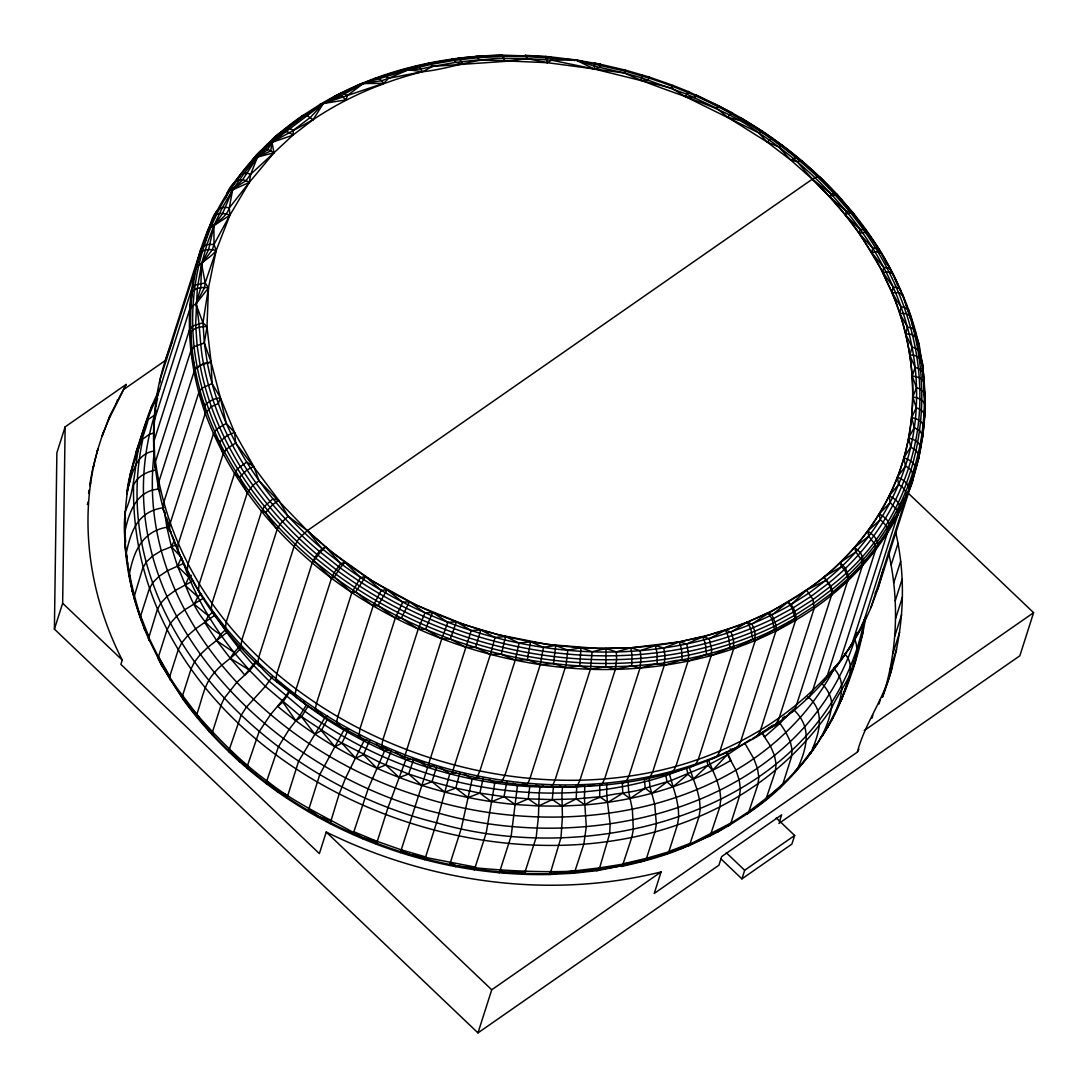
<?xml version="1.0" encoding="UTF-8"?>
<svg xmlns="http://www.w3.org/2000/svg" width="1088" height="1088" viewBox="0 0 1088 1088"><rect width="100%" height="100%" fill="white"/><g stroke="black" fill="none" stroke-linecap="round" stroke-linejoin="round"><path stroke-width="1.5" d="M726.893 751.536L730.878 760.362C686.596 786.379 636.086 800.632 585.058 804.916L576.191 798.905L576.735 786.651L584.786 786.08L584.419 798.32L586.296 826.676L583.875 843.921L574.532 872.386L573.539 873.242L549.032 874.521C409.319 877.214 266.614 813.797 183.45 699.91L161.745 665.611L148.526 638.547L157.27 609.756L160.779 603.146L166.981 596.51L175.345 590.403L193.501 580.543M163.948 507.647C138.258 511.115 130.982 530.223 126.181 553.493L126.766 557.872C123.91 542.898 125.011 527.245 125.038 511.999C122.346 552.119 129.907 592.552 144.826 629.775C131.934 591.967 122.332 552.255 125.038 511.999C134.817 490.674 134.327 467.35 139.264 444.856C143.915 425.544 150.674 406.776 159.718 389.082M125.664 542.178C121.475 490.878 136.87 440.504 158.127 394.291M779.362 822.025L781.646 814.844L721.67 856.582L718.923 865.205L477.972 1032.893L54.4 629.109L56.875 452.744L65.13 426.877L126.126 384.431L108.542 419.927L102.068 436.179L109.929 415.616L126.126 384.431M54.4 629.109L62.655 603.255L65.13 426.877M261.854 666.917L259.352 666.223C177.643 590.349 129.88 469.499 165.471 360.006L200.79 249.315C218.28 195.473 254.633 148.662 301.118 116.634L302.804 115.532L307.578 115.967L313.086 119.707C346.378 97.294 383.615 81.546 422.484 71.74C449.806 69.02 475.551 57.814 503.173 58.548L527.354 58.684L551.67 60.207L575.634 59.949L624.798 71.046L624.43 72.991C668.916 93.826 718.882 102.993 758.894 132.926C785.346 150.443 809.662 171.102 831.395 194.222L846.559 211.602C891.439 266.152 920.312 336.328 916.232 407.728C913.077 474.558 878.533 537.934 826.717 579.686L809.146 592.96L790.296 605.023C651.032 684.488 468.67 658.022 342.584 564.876L322.102 548.665C265.785 501.078 221.449 436.438 207.386 363.229L204.34 342.965L202.953 322.769L208.461 287.912L216.172 250.553L229.881 215.193L249.288 182.417L273.972 152.782L292.862 135.198L313.086 119.707L323.326 103.537C342.72 92.126 363.324 82.851 384.567 75.466L388.443 78.35L422.484 71.74L432.67 66.382L455.722 62.397L479.264 59.786L547.237 62.669L624.43 72.991L641.526 77.819L686.732 94.194L716.72 108.215L727.79 117.314L767.026 141.97L790.867 160.154L812.342 179.18L831.395 194.222L833.83 193.474L836.917 194.208L852.462 212.024C872.018 236.096 888.733 262.575 900.986 291.108L898.661 287.98L893.207 287.001C875.758 263.718 864.307 236.436 844.886 214.445C830.294 195.745 812.083 180.363 797.368 161.772L790.867 160.154L778.641 146.853L767.026 141.97L758.894 132.926L685.467 96.682L671.622 88.114L594.402 69.047L551.67 60.207L547.237 62.669L527.354 58.684L504.791 61.39L432.67 66.382L420.906 68.979L408.435 69.754L363.215 83.558L341.183 95.717L323.326 103.537L305.007 115.301L287.871 128.207L271.973 142.188L257.421 157.189L244.283 173.101L232.614 189.87L222.469 207.427L213.887 225.692L206.91 244.555L201.579 263.962L197.309 288.47L195.65 324.401L197.064 344.978L200.151 365.609C214.486 440.164 259.638 506.002 317.002 554.472L337.851 570.982C460.972 661.803 635.324 690.146 775.268 621.969L794.716 611.361L813.035 599.583L830.933 586.065C942.48 500.113 948.178 337.239 865.218 229.582L860.377 229.663L844.886 214.445L829.301 196.411L812.342 179.18L307.306 530.658L299.064 538.37L294.032 546.611L258.713 657.302L257.842 662.796C267.158 677.022 283.56 685.984 296.167 697.34C316.01 712.014 336.994 725.07 358.89 736.481C403.539 759.22 451.833 774.71 501.378 782.163C581.196 793.778 665.407 784.271 737.596 747.021L740.561 741.894L775.894 631.203L776.098 625.45L772.058 614.938L768.128 612.748L747.252 622.118L725.438 630.115L710.41 634.671L679.374 641.879L630.877 647.809L597.679 648.448L547.346 644.422L497.257 634.508L464.508 624.73L417.098 605.499L372.599 581.169L331.908 552.228L307.306 530.658L259.08 480.76L253.749 466.453L234.573 432.507L220.306 397.542L211.086 362.073L204.34 342.965L206.992 326.645L208.461 287.912L205.183 282.894L201.579 263.962L208.638 249.533L213.887 225.692L222.632 213.438L232.614 189.87L242.447 179.982L257.421 157.189L267.648 149.722L271.973 142.188L323.326 103.537L383.846 83.314L388.443 78.35L408.435 69.754L431.12 64.369L454.417 60.343L478.176 57.705L502.33 56.454L526.755 56.603L575.634 59.949L594.687 66.259L624.43 72.991M852.978 213.52L852.462 212.024L849.143 211.045L846.559 211.602L844.886 214.445L859.03 233.199L871.638 252.566L883.755 267.458L882.654 272.462L892.024 292.767L898.579 292.631L902.646 294.834C935.83 370.654 932.838 462.835 887.346 533.106C814.558 645.782 667.094 684.352 540.274 664.564C397.174 643.43 256.686 552.704 205.278 413.358C186.633 360.359 183.002 300.574 201.987 247.234C210.542 237.034 208.733 202.803 229.282 207.917L249.288 182.417L250.716 174.216L257.421 157.189L270.79 150.892L273.972 152.782L250.716 174.216L245.847 180.853L227.963 191.978L225.27 198.791M920.924 442.884C926.65 420.526 924.8 396.671 923.535 373.918L916.762 337.81L910.602 316.214L908.371 309.686L904.223 307.251L901.109 306.87C888.869 290.115 883.007 269.878 871.638 252.566L872.807 248.309L859.03 233.199L860.377 229.663M330.14 823.602L339.157 793.995L345.766 777.607L363.895 741.023L367.037 739.976M719.345 107.114L719.372 106.053L688.364 91.596L685.467 96.682L694.484 97.566L696.266 95.037L696.47 96.152M628.102 781.374L628.701 792.05L632.373 809.35L633.325 829.518L631.883 837.121L622.486 865.599L597.666 870.563L573.539 873.242M153.666 447.236L154.36 420.131L189.693 309.427L193.038 305.415L195.935 303.974L204.585 287.49L205.183 282.894L216.172 250.553L214.01 244.378L206.91 244.555L201.987 247.234C189.448 286.334 187.476 328.467 195.01 368.75L195.16 369.566C209.644 444.897 255.272 511.414 313.235 560.402L334.302 577.089C388.022 616.787 450.622 644.137 516.011 657.533C545.564 663.53 575.688 666.672 605.853 666.74C623.002 666.726 640.138 665.693 657.179 663.68C667.502 663.449 677.892 657.818 688.024 661.205L706.479 654.446L705.378 643.742L702.766 636.725L679.374 641.879L655.37 645.592L630.877 647.809L606.03 648.53L580.938 647.768L555.737 645.51L530.563 641.77L505.539 636.562L480.787 629.925L456.443 621.887L432.63 612.49L409.455 601.786L387.056 589.805L365.527 576.64L344.991 562.346L325.557 546.992L307.306 530.658L288.062 516.215L278.882 500.398L235.702 442.979L234.573 432.507L226.263 423.422L220.306 397.542L212.065 383.466L211.086 362.073L206.992 326.645L202.953 322.769L195.935 303.974L200.777 287.681L201.579 263.962L212.364 249.723L214.01 244.378L229.881 215.193L229.282 207.917L232.614 189.87L249.288 182.417C238.571 175.263 230.914 183.722 226.807 193.977L240.666 174.529M622.295 782.517L622.771 793.206L630.074 798.538L645.252 788.242L670.725 780.667L708.03 765.218L727.872 754.487L750.298 739.486M318.757 711.579L316.159 711.457L315.384 708.614L316.499 703.324L351.832 592.62L360.577 577.51L365.527 576.64L381.249 590.403L387.056 589.805L402.75 602.208L409.455 601.786L424.986 612.87L432.63 612.49L447.848 622.322L456.443 621.887L471.24 630.523L480.787 629.925L495.04 637.446L505.539 636.562L519.139 643.049L530.563 641.77L543.429 647.319L555.737 645.51L553.534 663.598L540.274 664.564L527.354 659.709L515.236 660.171L501.323 654.296L490.402 654.391L475.578 647.387L465.868 647.265L450.242 639.023L441.769 638.806L425.476 629.245L418.214 629.068L401.363 618.106L395.298 618.079L378.053 605.649L373.13 605.921L355.667 591.954L351.832 592.62L334.302 577.089L331.486 578.258L296.154 688.962L295.134 694.321L296.167 697.34M922.461 438.07L925.031 405.049L924.202 388.974M885.401 688.01C897.94 643.851 898.674 596.591 888.42 551.902M882.49 696.959C902.591 644.681 908.385 586.718 895.628 531.978M606.682 783.646L606.778 795.831L610.137 824.024L609.674 833.612L599.624 867.87L597.666 870.563M621.302 866.483C644.572 861.37 667.95 855.141 689.574 845.104L699.067 816.585L700.21 809.091L699.516 799.816L697.068 789.589L689.166 766.986L665.856 775.662L667.026 781.905L651.78 793.383L645.252 788.242C625.423 795.26 602.426 791.697 585.058 804.916L561.952 806.113L552.31 799.598L553.37 787.345L576.735 786.651M555.737 645.51L567.786 650.216L566.086 664.918L530.046 778.246L528.006 783.224L526.062 785.101L524.402 783.727M553.534 663.598L565.379 667.556L579.754 665.938L590.458 669.134L605.853 666.74L615.373 669.283L631.706 665.978L640.016 668.005L657.179 663.68L664.265 665.312L682.149 659.818L681.496 649.019L679.374 641.879L663.748 648.026L655.37 645.592L640.206 650.651L630.877 647.809L616.298 651.889L606.03 648.53L592.117 651.739L580.938 647.768L567.786 650.216M679.374 641.879L686.8 644.055C708.179 632.822 732.605 629.707 754.324 619.14C772.589 611.116 790.146 601.46 806.575 590.131C837.447 568.602 864.035 540.709 882.749 507.974C920.516 443.088 921.332 361.026 892.024 292.767L893.207 287.001M599.76 784.57L599.706 796.77L607.798 802.386L622.771 793.206M153.952 426.659L156.373 399.704L191.692 289.014L195.024 285.097L205.183 282.894M159.854 382.99L160.072 379.644L195.405 268.94L200.79 249.315M155.081 467.976L154.074 440.79L189.407 330.099L192.753 325.965L202.953 322.769M165.281 362.726L165.471 360.006L172.516 340.911M702.766 636.725L709.267 638.724L725.438 630.115L731.027 632.074L747.252 622.118L751.985 624.131C781.293 603.636 814.844 588.989 840.004 562.727C864.81 538.574 884.734 509.415 897.41 477.142C920.557 418.05 916.463 350.744 892.024 292.767M657.179 663.68L656.989 652.8L655.37 645.592M924.46 417.656C925.698 412.556 920.434 409.061 916.232 407.728L912.859 396.97L916.504 387.668L912.247 376.135L915.13 367.458L909.854 355.191L912.084 347.194L905.665 334.247L907.406 326.971L899.708 313.398L901.109 306.87M135.918 454.267L139.658 443.537L130.533 473.878L126.834 493.911C128.969 467.636 141.739 444.448 148.213 419.438L154.591 415.14L156.318 410.448M130.533 473.878L130.75 471.512M730.048 749.047L732.986 749.374C794.009 720.514 844.628 669.95 870.971 607.553L918.748 458.143L922.665 435.744L920.122 431.106L914.287 427.53L911.676 417.602L916.232 407.728M924.746 396.984L922.733 371.783L918.381 368.438L915.13 367.458M168.259 524.389L166.886 527.231C142.12 531.542 133.634 551.67 129.309 574.369L129.88 578.639L129.404 575.443M278.8 682.162L289.653 691.873L282.866 702.059L277.726 706.384C344.379 762.348 428.577 796.375 515.1 804.494L528.21 798.864L529.774 786.61L553.37 787.345M574.573 60.697L575.634 59.949L594.402 69.047L594.619 63.158L593.749 63.934M175.97 544.979L161.255 550.746L152.606 556.022L146.214 562.142L142.637 568.562L133.906 597.407L141.141 619.97L140.624 615.93L149.138 589.274L152.674 582.76L158.984 576.382L167.511 570.683L183.491 563.489L181.424 557.423L171.414 546.774L166.886 527.231L164.438 510.911M352.934 834.523L368.288 788.392L384.581 750.938L388.96 749.754M624.798 71.046L624.77 69.931L649.169 77.03L673.132 85.449L672.928 86.428M631.706 665.978L631.992 655.058L630.877 647.809M88.618 493.422L88.971 490.239M92.834 468.248L98.07 448.514C77.751 518.758 89.298 595.517 122.25 660.062L120.877 664.374L319.369 853.59L326.237 832.034C428.903 882.681 549.44 899.803 661.096 871.923L654.214 893.466L857.358 752.094L858.935 749.306M565.583 786.202L562.537 787.236L561.884 793.016L562.414 817.129L560.986 837.556L550.718 871.842L549.032 874.521M543.429 647.319L540.274 664.564L504.941 775.268L501.378 782.163M158.916 660.375L158.508 656.554L167.008 629.898L170.476 623.206L176.555 616.311L184.715 609.81L203.646 598.019M530.563 641.77L527.354 659.709M243.726 170.816L267.73 143.806L292.862 135.198L293.502 130.138L310.325 117.463L323.326 103.537L346.011 99.878L347.398 95.499L363.215 83.558L381.861 80.675L388.443 78.35M788.909 713.578L792.907 711.484L796.13 706.18L831.45 595.49C833.041 588.295 827.342 582.638 823.956 576.994L841.568 566.562C845.186 570.493 848.708 575.756 847.525 581.346L812.192 692.036L808.914 697.394L806.154 698.877M255.748 661.49L244.841 675.022L230.194 658.226L216.838 640.778L204.843 622.771L208.393 615.862L213.18 611.769L215.152 615.006L195.595 628.81L187.653 635.705L181.723 642.845L178.296 649.631L169.796 676.287L170.15 680M879.702 253.368L879.349 249.655L875.636 248.105L872.807 248.309M313.086 119.707L271.973 142.188L270.79 150.892C262.371 145.547 256.278 155.013 251.913 160.902L269.566 142.596L281.86 131.58L302.804 115.532M688.486 92.684L688.622 91.678L672.969 85.408L671.622 88.114M215.152 615.006L226.807 632.495L207.917 647.306L200.233 654.582L194.466 661.98L191.094 668.848L182.594 695.49L182.879 699.108M605.853 666.74L606.03 648.53M189.693 309.427L192.29 291.611L191.692 289.014M362.494 838.658L362.644 837.651C330.534 819.169 296.086 804.182 266.832 780.83C234.954 757.547 208.393 728.239 182.879 698.36L169.524 678.368L158.25 658.662M543.252 786.134L540.056 787.1L539.213 792.88L538.41 816.979L536.166 837.42L524.253 874.371M183.491 563.489C195.242 596.428 213.275 626.946 235.334 654.024L249.737 670.548L265.35 686.365L299.88 715.564L338.286 741.064L379.862 762.416L408.612 774.003L432.004 781.728L455.777 788.106L479.822 793.098L491.558 801.693L504.002 796.688L506.899 781.442M773.16 725.138L752.325 738.82L757.18 736.345L760.226 731.177L795.546 620.473C796.715 613.727 793.71 605.853 787.93 602.072L772.058 614.938M256.414 662.211L249.737 670.548L236.681 682.489L224.196 698.346L220.959 705.378L212.459 732.034L212.582 735.447M579.754 665.938L580.938 647.768M272.503 676.505L265.35 686.365L246.228 707.35L241.046 715.428L229.391 749.17L229.418 752.502M523.423 784.067L517.426 785.686L511.21 835.842L499.31 872.807M89.896 483.915L92.453 469.798M519.139 643.049L515.236 660.171L479.903 770.862L476.775 777.852M155.951 406.327L157.189 399.677M864.579 619.018C828.063 806.725 600.29 870.699 436.56 822.746C270.055 782.122 103.51 623.234 142.854 438.981L149.287 434.425L153.639 433.024M865.749 617.073C853.169 694.049 814.708 769.175 748.394 813.022L746.694 814.123L765.707 799.979L775.309 771.406L776.111 764.102L774.452 755.412L770.481 746.082L761.845 732.822M286.96 688.69L288.891 691.22L285.913 696.184L270.463 714.694L259.121 731.653L247.534 765.462L247.479 768.713M348.595 729.178L341.945 743.186L355.64 758.118L363.474 754.691L377.128 768.414L385.737 764.973L399.214 777.539L408.612 774.003L421.804 785.468L432.004 781.728L444.802 792.159L455.777 788.106L468.085 797.572L479.822 793.098L483.276 777.934M505.539 636.562L501.323 654.296M376.366 844.206L388.144 807.214L405.851 759.723L410.04 758.758M303.13 701.325L306.299 705.092L299.88 715.564L289.041 729.477L278.338 746.939L266.832 780.83L266.669 783.986M499.46 781.837L494.754 782.979L486.214 832.864L474.341 869.829M327.542 716.258L324.673 718.053L298.588 761.246L286.906 798.279M346.528 728.878L343.903 730.048L319.804 774.479L308.094 811.498M455.777 788.106L459.789 773.051M478.761 777.526L472.165 779.022L461.285 828.498L449.439 865.463M495.04 637.446L490.402 654.391L452.363 772.167M914.287 427.53L908.684 437.893L910.683 447.005L916.463 450.935L918.966 455.777L913.362 477.768L878.03 588.458L870.971 607.553M154.591 415.14C97.566 601.882 268.899 772.766 439.239 813.294C594.361 857.439 804.63 805.12 856.297 634.862M819.55 739.078C836.944 716.638 846.546 687.97 854.107 660.702M883.415 568.834L878.03 588.458L875.174 593.096M455.75 772.507L449.752 773.799L436.56 822.746L424.728 859.71M480.787 629.925L475.578 647.387M432.004 781.728L436.574 766.822M400.343 852.611L427.611 767.366L433.894 765.993M192.29 291.611C196.452 287.395 202.939 287.028 208.461 287.912L195.935 303.974C200.382 323.544 199.417 343.74 203.456 363.378L203.606 364.181C217.818 438.097 262.589 503.39 319.464 551.453L340.15 567.827C462.237 657.886 635.12 685.984 773.894 618.378L793.179 607.866L811.349 596.183L829.097 582.774C884.163 538.56 919.578 470.016 919.85 398.997C920.87 330.249 892.31 263.609 849.143 211.045L833.83 193.474C783.646 139.645 718.692 100.545 648.842 78.037L649.169 77.03L648.23 79.914L640.75 80.485L642.328 74.922L641.961 75.82M92.902 468.357L93.826 465.487M108.542 419.927L109.929 415.616M89.787 485.615L90.712 482.746M116.117 404.097L117.49 399.786M87.366 504.546L88.278 501.677M146.703 421.818L151.708 406.137L155.244 400.425L157.746 398.806M196.071 267.118L199.662 255.884M202.218 247.874L207.849 230.221L217.709 209.726M127.051 491.586C131.934 475.973 134.45 453.791 154.428 450.949C133.402 613.918 272.83 751.019 418.458 795.926C562.632 843.839 754.922 813.946 833.381 670.317M214.486 218.158L216.539 211.752M193.963 371.81C196.874 365.092 204.884 364.018 211.086 362.073L203.456 363.378L195.01 368.75L158.63 482.501L158.209 488.77L159.596 491.586M212.065 383.466L202.082 388.185L198.778 392.646L163.458 503.35L163.01 509.524L165.05 513.55M205.278 413.358L204.598 405.647L206.679 403.39L212.867 399.582L220.306 397.542L218.362 403.553L211.344 406.681L205.278 413.358L169.946 524.062L169.47 530.142L171.455 533.977M226.263 423.422L216.634 429.148L213.411 433.84L178.078 544.53L177.575 550.528L189.679 575.185M235.702 442.979L226.318 449.194L223.149 453.982L187.816 564.686L187.272 570.588L200.777 594.578M213.357 613.455L211.262 609.362L211.915 603.622L247.248 492.932L239.401 477.333L247.003 469.934L253.749 466.453L246.663 462.114L237.551 468.819L234.437 473.715L199.118 584.406L198.519 590.226C308.244 762.443 552.65 835.883 737.596 747.021M242.719 649.373L240.992 645.728L241.781 640.152L277.114 529.462L265.526 512.652L272.653 504.587L278.882 500.398L272.911 498.821L264.452 506.437L261.487 511.537L226.154 622.241L225.434 627.885L227.365 631.747M360.577 577.51L344.991 562.346L340.83 563.57L325.557 546.992C319.029 549.821 315.044 556.648 312.188 562.904L276.855 673.594L275.917 679.021L277.195 682.23L280.582 682.951M477.972 1032.893L491.735 989.794L661.096 871.923M644.327 861.03L646.53 858.282L655.03 831.626L656.377 824.051L654.663 804.059L650.039 786.991L649.06 777.825M666.631 854.202L668.957 851.428L677.457 824.772L678.694 817.224L678.286 807.854L676.26 797.463L669.514 774.438M688.119 846.07L710.233 835.638L719.753 807.119L720.8 799.653L719.862 790.5L716.992 780.463L708.438 759.859M744.967 743.498L753.78 758.649L757.411 768.237L758.853 777.104L757.955 784.475L748.394 813.022L728.266 825.969L730.905 823.045L739.405 796.389L740.398 788.963L739.187 779.946L735.937 770.127L726.09 752.012M721.045 858.976L741.921 878.873L744.668 870.25L794.648 835.475L776.234 817.918M799.68 765.925L794.594 771.977L797.599 768.754C807.146 746.994 812.301 727.206 793.41 709.458L779.606 723.67L764.538 736.93L762.375 732.401M807.813 755.956L810.886 752.651C819.101 733.91 826.173 711.81 807.894 696.633M763.953 801.135L779.946 787.059C802.006 764.891 825.52 741.132 831.205 709.022C840.086 688.187 863.614 663.435 854.978 639.69M794.648 835.475L791.887 844.098L741.921 878.873M822.705 735.665C832.483 716.951 852.57 688.391 834.21 668.889L835.598 665.924M840.466 701.474L841.65 699.434C845.281 684.978 857.616 666.726 844.397 653.548M854.597 659.138L857.099 651.304M858.106 648.162L862.607 634.059L863.042 627.341L861.927 624.566M909.024 488.621L912.601 477.387M913.634 474.178L918.748 458.143M891.154 564.93L898.022 543.388M893.765 582.882L900.646 561.326M895.247 600.78L902.129 579.238M895.574 618.61L902.442 597.054M857.358 752.094C865.191 722.051 885.428 697.041 892.282 666.468M894.744 636.29L901.626 614.734M871.882 718.27L872.875 715.183M892.772 653.779L899.654 632.237M878.954 703.977L880.437 699.366M889.658 671.038L896.539 649.495M907.338 492.32L1033.6 612.68L1019.85 655.778L778.899 823.466M471.24 630.523L428.264 765.15L428.577 764.184M96.696 452.826L103.442 431.882M882.477 697.095L884.925 689.534M141.685 437.403L143.208 432.793L136.15 451.887M413.726 759.274L408.612 774.003M841.65 699.434L848.708 680.34M450.242 639.023L456.443 621.887M391.367 750.462L385.737 764.973M831.45 595.49L832.551 592.321L830.933 586.065L823.956 576.994M408.544 855.168L408.87 854.23L401.227 849.823L377.128 841.378L353.559 831.626M369.621 740.411L363.474 754.691M910.683 447.005L903.924 457.776L905.447 466.058C926.459 476.653 898.062 500.562 897.614 515.331L862.294 626.035L848.572 649.359M425.476 629.245L432.63 612.49M447.848 622.322L441.769 638.806L404.573 756.84L405.375 756.051M401.363 618.106L409.455 601.786M905.447 466.058L897.41 477.142L898.606 484.582C920.067 496.495 888.474 518.16 887.346 533.106L852.026 643.797L836.808 666.25L833.87 667.95M898.606 484.582L889.168 495.87L890.174 502.506L879.267 513.89L880.219 519.751C884.231 522.866 888.502 527.612 887.346 533.106L864.43 561.53L849.238 577.483L847.525 581.346L814.463 605.989L795.954 617.889L776.302 628.606C746.586 643.389 714.734 653.684 682.149 659.818M277.114 529.462L279.983 524.266L288.062 516.215M181.424 557.423L177.494 566.182C188.51 590.526 195.704 620.459 220.497 634.481L225.134 630.142M191.325 575.443L188.795 577.238L185.123 585.385L197.798 596.754L194.249 604.275L208.393 615.862M378.053 605.649L387.056 589.805M174.474 540.083L171.414 546.774L177.494 566.182L188.795 577.238M890.174 502.506L897.165 510.218L897.614 515.331L878.07 544.571L875.541 550.079L840.208 660.77C647.564 896.417 196.438 759.274 155.502 461.625L190.822 350.921L194.167 346.678L204.34 342.965M865.994 616.338L858.799 631.666L856.324 633.189M247.248 492.932L252.824 485.316L259.08 480.76M424.986 612.87L418.214 629.068L382.881 739.758L381.412 747.266L382.677 746.667L387.219 748.544M880.219 519.751L867.721 531.094L868.754 536.221L875.214 544.762L875.541 550.079L864.43 561.53L862.24 566.182L826.921 676.886L823.575 682.285M355.667 591.954L365.527 576.64M229.282 207.917C225.882 218.552 214.431 222.714 207.849 230.221M307.931 706.302L327.243 719.739L321.273 730.538L314.894 734.25L301.553 716.802L307.931 706.302L289.653 691.873M334.302 577.089L340.15 567.827L344.991 562.346M402.75 602.208L395.298 618.079L359.965 728.783L358.89 736.481L360.618 736.1M599.57 65.09L600.073 64.192L624.92 69.999M312.188 562.904L320.307 552.146L325.557 546.992M195.405 268.94C201.117 261.95 210.338 258.033 216.172 250.553C210.963 249.138 204.503 248.744 200.301 252.742M831.79 719.93L832.973 717.903M220.497 634.481L216.838 640.778L234.083 652.487L240.217 645.633M455.804 866.714L456.321 865.817C503.282 871.189 550.46 873.555 597.666 869.842L622.486 865.599L645.606 860.118L668.005 853.264L689.574 845.104L718.896 831.137L749.455 811.118L779.797 787.698L782.884 783.918L791.384 757.262L792.118 750.013L790.269 741.499L785.971 732.455L778.6 721.072M381.249 590.403L373.13 605.921L337.81 716.611L336.6 721.861L337.103 724.526L339.279 724.377M234.083 652.487L230.194 658.226L249.057 669.814M808.71 754.65L810.519 752.053M813.226 748.163L815.946 744.274M241.441 647.142C234.029 657.356 222.074 663 214.241 672.874C203.85 684.27 202.001 700.155 196.833 714.109L197.05 717.618M806.793 757.262L804.766 759.873L806.698 758.554M234.75 181.873L254.918 157.678L273.972 152.782L271.973 142.188M716.72 108.215L719.372 106.053L732.482 113.057L732.51 114.145M503.431 873.161L504.152 872.304L525.803 871.692M797.599 768.754L810.886 752.651M544.694 57.297L545.401 56.44L550.188 56.848L575.634 59.949M340.83 563.57L334.07 572.805L331.486 578.258L314.078 561.109M223.149 453.982L219.45 442.014L227.433 435.282L234.573 432.507M524.457 56.141L525.259 55.284L550.814 56.998L551.67 60.207M727.07 754.963L712.45 770.413L708.03 765.218L706.751 760.702M846.559 211.602L829.301 196.411L831.395 194.222M596.591 870.713L599.624 867.87L641.811 861.111L646.53 858.282L683.25 847.661L730.905 823.045M260.426 151.042C270.531 145.03 279.698 122.903 292.862 135.198M323.326 103.537L319.627 104.734C373.932 72.039 437.43 56.671 500.466 55.134L502.33 56.454L504.791 61.39L503.282 56.426L500.466 55.134L499.582 55.991L501.432 55.107L546.054 56.59L547.237 62.669M868.754 536.221L854.61 547.4L855.862 551.847L861.982 560.782L862.24 566.182L832.551 592.321M550.623 874.48L551.534 873.623L599.624 867.87M708.03 765.218L693.056 779.294L687.983 774.221L686.542 768.074M767.026 141.97L772.33 138.217C795.899 154.306 817.251 173.563 836.917 194.208L851.918 212.296M791.153 604.52L806.575 590.131L825.969 580.298M195.01 368.75L190.822 350.921L190.754 331.894C194.834 327.474 201.239 326.346 206.992 326.645M266.628 145.738L282.703 131.594L280.078 132.75M766.809 798.062L782.884 783.918L779.946 787.059M474.966 57.27L475.959 56.399L502.37 55.27M687.983 774.221L672.806 786.964L667.026 781.905M550.705 786.651L552.962 784.788L555.125 779.824L590.458 669.134L592.117 651.739M457.069 59.106L458.13 58.249L477.061 56.549L479.264 59.786M758.894 132.926L762.593 131.376L773.133 138.598L773.337 139.781M197.798 596.754L201.498 593.871M293.379 123.556L300.057 118.524M790.867 160.154L796.878 156.944L800.238 160.466M782.34 718.23L784.965 716.258M214.567 215.954C218.756 212.16 225.08 213.316 229.881 215.193L213.887 225.692L214.01 244.378M575.198 786.801L577.769 784.938L580.04 779.974L615.373 669.283L616.624 659.6L616.298 651.889M825.942 728.443L827.941 727.002M640.546 862.022L641.811 861.111M403.893 69.537L406.722 68.694L408.435 69.754L422.484 71.74L419.261 66.994L416.146 65.838L414.922 66.735L420.961 65.389M124.753 388.742L166.491 359.693M864.239 730.551L1033.6 612.68M301.553 716.802L295.814 720.786L282.866 702.059M328.386 100.422L335.362 96.002L361.393 83.586L383.846 83.314L379.821 78.812L376.122 77.819L374.734 78.771L384.567 75.466M841.568 566.562L840.004 562.727L855.862 551.847M681.822 848.626L683.25 847.661M787.93 602.072L792.309 608.369L795.07 618.406L775.894 631.203L774.466 629.517L772.099 619.276L768.128 612.748M777.988 788.895L779.797 787.698M283.791 129.662L287.871 128.207L293.502 130.138M335.362 96.002L336.926 94.982L341.183 95.717L346.011 99.878M339.266 94.017L342.774 92.929L347.398 95.499M708.696 836.645L718.896 831.137L711.239 833.762M599.42 785.55L602.317 783.673L604.683 778.695L640.016 668.005L640.982 658.335L640.206 650.651M301.118 116.634L321.246 103.686M778.641 146.853L781.973 145.234L789.344 151.803M812.342 179.18L817.238 176.678L820.08 177.154L837.379 195.622M623.261 782.898L626.457 780.98L628.946 776.002L664.265 665.312L664.958 655.67L663.748 648.026M765.394 134.354L762.756 132.532L762.593 131.376L741.404 118.157L738.222 120.02L727.79 117.314L730.918 113.519L732.482 113.057M774.466 629.517L755.208 640.669L719.875 751.373L717.006 756.459L712.64 758.69M717.318 832.157L729.885 824.922M646.612 778.858L650.121 776.9L652.705 771.895L688.024 661.205L688.704 655.302L686.8 644.055M669.365 773.459L673.159 771.433L675.852 766.401L711.171 655.71L711.729 649.835L709.267 638.724M691.41 766.727L695.49 764.606L698.278 759.56L733.598 648.856L733.475 639.418L731.027 632.074M770.535 727.11L775.635 724.472L778.777 719.25L814.096 608.559L813.035 599.583L806.575 590.131M797.368 161.772L799.449 160.711L802.033 160.942M599.706 796.77L576.191 798.905L561.952 806.113L538.601 805.963L515.1 804.494L504.002 796.688L479.822 793.098M829.301 196.411L836.441 194.262L841.024 200.246M751.985 624.131L754.827 631.339L755.208 640.669L752.76 639.254L733.598 648.856L730.062 647.578L711.171 655.71L706.479 654.446M341.945 743.186L334.859 746.708L321.273 730.538M367.554 82.239L373.293 79.465L359.938 84.551M576.191 798.905L552.31 799.598L538.601 805.963L528.21 798.864L504.002 796.688M844.886 214.445L850.462 212.663L853.808 213.683L854.325 215.179M769.134 727.886L779.606 723.67M668.957 851.428L690.567 843.241M859.03 233.199L867.041 232.125L871.488 238.993M381.507 76.378L406.722 68.694M665.856 775.662C543.932 814.762 405.307 786.012 303.484 710.178L269.389 681.36L253.98 665.747L239.768 649.441L226.807 632.495M594.402 69.047L600.331 67.374L600.467 65.375L600.372 64.287L594.279 63.05M405.47 69.142L429.61 63.267L459.34 58.385L462.998 64.41L455.722 62.397L454.417 60.343L451.833 59.078M871.638 252.566L877.758 251.586L881.511 253.178L886.57 263.962M623.383 863.777L646.53 858.282M158.154 489.151C135.769 490.974 128.425 513.944 124.753 532.671L125.351 537.159M423.994 64.722L429.61 63.267L432.67 66.382M155.475 470.07C146.513 471.77 137.265 476.571 133.552 485.343C127.772 815.633 643.742 980.723 831.205 709.022C833.258 699.706 828.512 690.431 822.202 683.835M882.654 272.462L889.005 271.891L892.922 273.795L897.763 285.858M428.604 63.784L431.759 63.24M434.928 62.682L444.421 61.05M447.576 60.506L450.745 59.962M597.666 869.842L574.532 872.386L549.93 873.664C409.646 876.37 266.383 812.695 182.879 698.36L182.594 695.49C166.097 674.886 155.761 651.331 144.092 627.939L149.233 640.342L148.526 638.547M465.202 58.276L470.084 57.773M588.118 785.754L594.769 785.074M374.734 78.771L377.645 78.499M478.244 57.093L483.167 56.834M899.708 313.398L906.426 313.684L910.602 316.214L914.967 332.806L912.37 324.877M883.755 267.458L889.032 268.056L891.262 270.994L882.15 254.837M500.534 55.964L510.109 56.032M552.31 799.598L528.21 798.864M905.665 334.247C915.634 332.302 920.407 341.795 919.401 350.635M537.948 56.916L541.321 57.106M327.243 719.739C387.505 758.962 458.021 782.204 529.774 786.61M909.854 355.191C919.197 354.049 924.827 362.44 922.855 371.307M551.167 57.909L554.513 58.303M912.247 376.135C916.966 376.543 923.1 378.134 924.392 383.384M408.87 854.23L475.619 867.136M575.171 59.826L600.372 64.287M907.406 326.971L913.118 328.671L915.593 332.234M525.259 55.284L527.354 58.684M912.859 396.97C917.714 397.678 923.753 399.704 925.031 405.049M912.084 347.194L915.321 347.97L919.618 351.016L921.903 361.583M362.644 837.651L377.128 841.378M911.676 417.602C916.626 418.622 922.542 421.056 923.794 426.51M261.487 511.537L265.526 512.652M250.716 174.216L247.37 173.278L241.699 173.699C199.947 227.746 183.994 299.798 197.132 366.642L197.282 367.445C211.711 442.49 257.135 508.735 314.881 557.518L335.866 574.138C459.775 665.543 635.242 694.062 776.098 625.45L795.668 614.774L814.096 602.929L832.116 589.315C890.814 542.368 927.112 468.003 924.161 392.496L919.782 388.851L916.504 387.668M624.376 70.856L648.842 78.037M401.227 849.823L425.748 856.963M908.684 437.893C913.716 439.239 919.482 442.068 920.693 447.63M413.114 758.758L423.939 762.566M308.489 808.493L318.444 816.313L330.643 820.651M182.594 695.49L209.127 730.755L212.459 732.034M903.924 457.776C908.983 459.449 914.586 462.658 915.729 468.316M897.41 477.142C902.482 479.142 907.882 482.718 908.956 488.444M266.832 780.83L277.1 790.514L287.178 795.192M696.266 95.037L731.938 112.839L741.404 118.157L741.486 119.258L737.637 117.069M889.168 495.87C894.227 498.209 899.395 502.126 900.388 507.933M450.595 862.743L456.321 865.817M559.844 785.74L562.537 787.236M536.139 784.938L540.056 787.1M513.087 783.21L517.426 785.686M229.391 749.17L239.374 760.675L247.534 765.462M489.233 779.702L494.754 782.979M879.267 513.89C884.245 516.555 889.182 520.798 890.079 526.674M740.806 117.912C775.826 138.434 807.976 163.812 835.706 193.474L851.142 211.181L867.204 232.098L865.218 229.582M745.729 121.91L749.986 124.576M464.222 774.03L472.165 779.022M500.738 870.128L504.152 872.304M439.865 767.203L449.752 773.799M867.721 531.094C872.617 534.086 877.268 538.628 878.07 544.571M769.366 137.061L772.004 138.883M418.227 760.648L427.611 767.366M776.982 142.446L779.416 144.214M234.437 473.715L239.401 477.333M854.61 547.4L860.377 552.568L864.43 561.53M395.692 751.903L405.851 759.723M376.176 743.934L384.581 750.938M840.004 562.727L845.471 568.208L849.238 577.483M357.762 735.474L363.895 741.023M726.254 852.706L744.668 870.25M326.237 832.034L491.735 989.794M62.655 603.255L122.25 660.062M338.164 724.404L343.903 730.048M320.076 713.102L324.673 718.053M166.886 527.231L171.292 532.318M307.306 530.658L322.102 548.665M901.612 294.386L903.366 296.657L908.371 312.174M189.407 330.099L190.754 331.894M213.411 433.84L219.45 442.014M869.026 234.682L881.43 253.654M747.252 622.118L750.788 628.837L752.76 639.254M158.508 656.554L169.796 676.287M911.35 318.118L908.874 313.725L910.37 318.498M725.438 630.115L728.511 637.01L730.062 647.578M891.847 272.122L893.602 275.522M550.718 871.842L551.534 873.623M198.778 392.646L204.598 405.647M129.309 574.369L132.233 590.934L134.137 595.218M900.279 289.313L903.366 296.657L902.646 294.834M915.375 334.438L917.538 339.796M172.108 535.255L180.105 555.383M140.624 615.93L148.77 636.412M908.371 309.686L909.106 311.562M161.078 663.925L161.745 665.611M132.233 590.934L134.681 599.379M182.879 698.36L183.45 699.91M124.739 515.984L125.555 518.269M209.127 730.755L209.59 732.183M129.39 479.169L130.166 481.603M166.709 518.024L169.17 525.858M239.374 760.675L239.727 761.981M795.07 618.406L795.546 620.473M917.592 344.053L919.088 350.472M130.22 580.23L133.008 592.919M277.1 790.514L277.29 791.71M920.924 360.101L921.4 363.31M922.121 368.125L922.61 371.334M127.242 561.068L127.718 564.264M128.207 567.46L128.914 572.247M645.252 788.242L644.341 779.076M923.331 376.162L923.766 382.568M126.303 552.214L126.521 555.56M318.444 816.313L318.485 817.401"/></g></svg>
